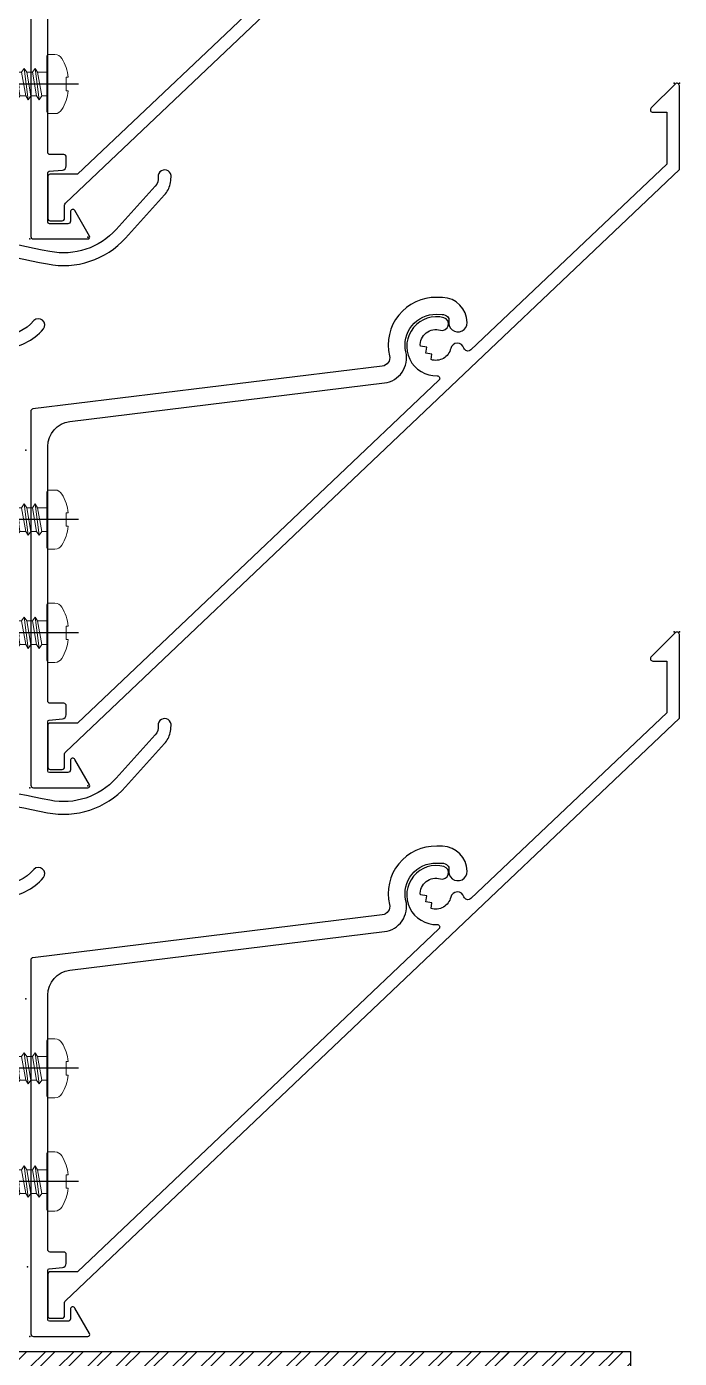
# Model space of a CAD drawing. Header units: millimetres. Extents: x -4391136 to -1798569, y -886572 to -291056.
# Drawn here: x -2446069.1 to -2445991.7, y -385866.7 to -385709 of the extents above; entities that cross this region are included whole.
import ezdxf

# ---------------------------------------------------------------- set-up
doc = ezdxf.new("R2010")
doc.units = ezdxf.units.MM
doc.linetypes.add('CENTER', pattern=[50.800000000000004, 31.75, -6.35, 6.35, -6.35])
for name, color, linetype in [('010 - ASPG_ACCESSORIES_MAIN_COLOR_1', 7, 'Continuous'), ('010 - ASPG_EXTR_MAIN_COLOR_2', 7, 'Continuous'), ('010 - ASPG_FRAMING_CUT_COLOR_4', 7, 'Continuous'), ('010 - ASPG_FRAMING_HATCH_', 7, 'Continuous'), ('010 - ASPG_FRAMING_SUB_COLOR_2', 7, 'Continuous'), ('Center Line', 7, 'CENTER')]:
    doc.layers.add(name, color=color, linetype=linetype)
for name, color, linetype, plot in [('010 - ASPG_EXTR_DEF_SUB', 7, 'Continuous', False), ('010 - ASPG_FASTERN_DEF_SUB', 7, 'Continuous', False), ('010 - ASPG_FRAMING_DEF_SUB', 7, 'Continuous', False)]:
    doc.layers.add(name, color=color, linetype=linetype, plot=plot)
doc.layers.add('SCREW', color=7, linetype='Continuous', lineweight=5)
pattern_1 = [(270, (1257419.243240032, -520041.6224064054), (0.6549599250656583, -1.134423872092541), [0.7562825813950264, -1.512565162790053]), (29.99999999999978, (1257419.243240032, -520041.6224064054), (0.6549599293588203, 1.134423869613882), [0.7562825813950259, -1.512565162790052]), (329.9999999999998, (1257419.243240032, -520041.6224064054), (1.309919854424478, -2.478657937293614e-09), [-1.512565162790051, 0.7562825813950254])]
pattern_2 = [(314.9999999999999, (1257419.492862033, -520021.6224064054), (1.336931354494228, 1.336931354494224), []), (44.99999999999984, (1257419.492862033, -520021.6224064054), (-1.336931354494223, 1.336931354494228), [])]
pattern_3 = [(270, (1257419.442484036, -520043.9224064054), (0.6549599250656583, -1.134423872092541), [0.7562825813950264, -1.512565162790053]), (29.99999999999978, (1257419.442484036, -520043.9224064054), (0.6549599293588203, 1.134423869613882), [0.7562825813950259, -1.512565162790052]), (329.9999999999998, (1257419.442484036, -520043.9224064054), (1.309919854424478, -2.478657937293614e-09), [-1.512565162790051, 0.7562825813950254])]
pattern_4 = [(314.9999999999999, (1257419.192862035, -520023.9224064054), (1.336931354494228, 1.336931354494224), []), (44.99999999999984, (1257419.192862035, -520023.9224064054), (-1.336931354494223, 1.336931354494228), [])]

# ---------------------------------------------------------------- blocks, each defined once
blk = doc.blocks.new('*U3397')
at = {"layer": '010 - ASPG_FRAMING_HATCH_', "transparency": 33554585}
h = blk.add_hatch(dxfattribs=at)
h.set_pattern_fill('ANSI32', scale=0.25)
h.set_pattern_definition([(45, (0, 0), (-1.683798022700467, 1.683798022700467), []), (45, (1.1225325, 0), (-1.683798022700467, 1.683798022700467), [])])
edge = h.paths.add_edge_path()
edge.add_line((2.000000000009768, -50.0000000001819), (2.000000000009536, -75.00000000027285))
edge.add_line((2.000000000009536, -75.00000000027285), (-1.376676550535194e-14, -75.00000000027285))
edge.add_line((-1.377727649045784e-14, -75.00000000027285), (2.183725214694612e-13, -49.00000000020555))
edge.add_arc((0.9999999999907824, -49.00000000021976), 0.999999999990564, 89.99999999918577, 179.9999999991858, ccw=False)
edge.add_line((1.000000000004993, -48.00000000022919), (62.99999999987471, -48.00000000022955))
edge.add_arc((62.99999999988892, -47.00000000023898), 0.999999999990564, 269.9999999991858, 359.9999999991858)
edge.add_line((63.99999999987948, -47.00000000025319), (63.99999999987995, 47.00000000025248))
edge.add_arc((62.99999999988939, 47.00000000023827), 0.999999999990564, 8.142219984623432e-10, 90.00000000081424)
edge.add_line((62.99999999987518, 48.00000000022884), (1.000000000005464, 48.00000000022919))
edge.add_arc((0.9999999999912551, 49.00000000021976), 0.999999999990564, 180.0000000008142, 270.0000000008142, ccw=False)
edge.add_line((6.91122180303467e-13, 49.00000000020555), (9.232719782633861e-13, 75.00000000027285))
edge.add_line((9.232719782633861e-13, 75.00000000027285), (2.000000000010473, 75.00000000027285))
edge.add_line((2.000000000010473, 75.00000000027285), (2.000000000010241, 50.0000000001819))
edge.add_line((2.000000000010241, 50.0000000001819), (140.9999999998781, 50.00000000018107))
edge.add_line((140.9999999998781, 50.00000000018107), (140.9999999998781, 41.00000000016652))
edge.add_arc((139.9999999998876, 41.00000000018073), 0.999999999990564, 269.9999999991858, 359.9999999991858, ccw=False)
edge.add_line((139.9999999998734, 40.00000000019017), (131.999999999892, 40.00000000019029))
edge.add_arc((131.9999999998778, 41.00000000018085), 0.999999999990564, 180.0000000008142, 270.0000000008142, ccw=False)
edge.add_line((130.9999999998872, 41.00000000016664), (130.9999999998872, 47.00000000025214))
edge.add_arc((129.9999999998967, 47.00000000023793), 0.999999999990564, 8.142219984623432e-10, 90.00000000081424)
edge.add_line((129.9999999998824, 48.00000000022849), (66.99999999989429, 48.00000000022884))
edge.add_arc((66.99999999988007, 47.00000000023827), 0.999999999990564, 89.99999999918577, 179.9999999991858)
edge.add_line((65.99999999988951, 47.00000000025248), (65.99999999988903, -47.00000000025319))
edge.add_arc((66.99999999987959, -47.00000000023898), 0.999999999990564, 180.0000000008142, 270.0000000008142)
edge.add_line((66.9999999998938, -48.00000000022955), (129.9999999998819, -48.0000000002299))
edge.add_arc((129.9999999998961, -47.00000000023933), 0.999999999990564, 269.9999999991858, 359.9999999991858)
edge.add_line((130.9999999998867, -47.00000000025354), (130.9999999998868, -41.00000000357866))
edge.add_arc((131.9999999998773, -41.00000000359287), 0.999999999990564, 89.99999999918577, 179.9999999991858, ccw=False)
edge.add_line((131.9999999998915, -40.0000000036023), (139.9999999998729, -40.00000000360242))
edge.add_arc((139.9999999998871, -41.00000000359299), 0.999999999990564, 8.14225131762214e-10, 90.00000000081423, ccw=False)
edge.add_line((140.9999999998777, -41.00000000357878), (140.9999999998776, -50.00000000632181))
edge.add_line((140.9999999998776, -50.00000000632181), (2.000000000009777, -50.0000000001819))
h.paths.add_polyline_path([(138.9999999998686, 48.00000000022837), (138.9999999998686, 42.00000000355348), (132.9999999998968, 42.0000000035536), (132.9999999998968, 48.00000000022849)], flags=16)
h.paths.add_polyline_path([(138.999999999868, -48.00000000023002), (138.9999999998681, -42.00000000355513), (132.9999999998963, -42.00000000355501), (132.9999999998962, -48.00000000023001)], flags=16)
at = {"layer": '010 - ASPG_FRAMING_HATCH_'}
h = blk.add_hatch(dxfattribs=at)
h.set_pattern_fill('ANSI37', scale=0.5954980955866349, angle=-90.00000000000001)
h.set_pattern_definition(pattern_2)
edge = h.paths.add_edge_path()
edge.add_ellipse((57.77220869647454, 55.00000000111321), major_axis=(-3.509070088518285e-14, -4.999999999272404), ratio=0.6444816938462435, start_angle=0, end_angle=180)
edge.add_line((57.77220869647455, 60.00000000018189), (61.99999999977764, 60.00000000018189))
edge.add_arc((61.99999999977037, 60.30000000023573), 0.3000000000538421, -89.99999999861039, -1.389609784768862e-09)
edge.add_line((62.29999999982421, 60.30000000022845), (62.29999999982421, 61.00000000018188))
edge.add_line((62.29999999982421, 61.00000000018188), (61.79999999982421, 61.50000000041472))
edge.add_line((61.79999999982421, 61.50000000041472), (62.29999999982421, 62.00000000018188))
edge.add_line((62.29999999982421, 62.00000000018188), (61.79999999982421, 62.50000000041472))
edge.add_line((61.79999999982421, 62.50000000041472), (62.29999999982421, 63.00000000018188))
edge.add_line((62.29999999982421, 63.00000000018188), (61.79999999982421, 63.50000000018188))
edge.add_line((61.79999999982421, 63.50000000018188), (62.29999999982421, 64.00000000018188))
edge.add_line((62.29999999982421, 64.00000000018188), (62.29999999982421, 65.00000000018188))
edge.add_line((62.29999999982421, 65.00000000018188), (63.29999999970779, 65.00000000018188))
edge.add_line((63.29999999970779, 65.00000000018188), (63.79999999970779, 65.50000000018188))
edge.add_line((63.79999999970779, 65.50000000018188), (64.2999999997078, 65.00000000018188))
edge.add_line((64.2999999997078, 65.00000000018188), (64.7999999997078, 65.50000000018188))
edge.add_line((64.7999999997078, 65.50000000018188), (65.2999999997078, 65.00000000018188))
edge.add_line((65.2999999997078, 65.00000000018188), (65.7999999997078, 65.50000000018188))
edge.add_line((65.7999999997078, 65.50000000018188), (66.29999999982421, 65.00000000018188))
edge.add_line((66.29999999982421, 65.00000000018188), (66.99999999977764, 65.00000000018188))
edge.add_arc((66.99999999974126, 65.30000000014842), 0.2999999999665306, -89.99999999305199, 1.528565674358258e-08)
edge.add_line((67.2999999997078, 65.30000000022845), (67.30017822586116, 60.00000000018188))
edge.add_arc((77.20009572393145, 55.00000000088038), 11.09091368921486, 153.2037265686182, 206.7962734313818)
edge.add_line((67.30017822586116, 50.00000000157887), (57.77220869647455, 50.00000000157887))
h = blk.add_hatch(dxfattribs=at)
h.set_pattern_fill('ANSI37', scale=0.5954980955866349, angle=-90.00000000000001)
h.set_pattern_definition(pattern_4)
edge = h.paths.add_edge_path()
edge.add_ellipse((11.52796953010241, 55.00000000111323), major_axis=(-3.510345640540481e-14, -4.999999999272404), ratio=0.6444816938462435, start_angle=180, end_angle=360, ccw=False)
edge.add_line((11.52796953010241, 60.00000000018191), (2.00000000074399, 60.00000000018191))
edge.add_arc((-7.899917497165894, 55.00000000111323), 11.09091368915029, -26.79627343179601, 26.796273430967574, ccw=False)
edge.add_line((2.000000000715794, 50.00000000157889), (11.52796953007421, 50.00000000157889))
h = blk.add_hatch(dxfattribs=at)
h.set_pattern_fill('HONEY', scale=0.238199238234654, angle=-90.00000000000001)
h.set_pattern_definition(pattern_3)
edge = h.paths.add_edge_path()
edge.add_ellipse((11.7775915319535, 55.00000000111977), major_axis=(-3.509070088518285e-14, -4.999999999272404), ratio=0.6444816938462435, start_angle=0, end_angle=360, ccw=False)
h = blk.add_hatch(dxfattribs=at)
h.set_pattern_fill('HONEY', scale=0.238199238234654, angle=-90.00000000000001)
h.set_pattern_definition(pattern_1)
edge = h.paths.add_edge_path()
edge.add_ellipse((57.52258669462346, 55.00000000111321), major_axis=(-3.509070088518285e-14, -4.999999999272404), ratio=0.6444816938462435, start_angle=0, end_angle=360)
h = blk.add_hatch(dxfattribs=at)
h.set_pattern_fill('ANSI37', scale=0.5954980955866349, angle=-90.00000000000001)
h.set_pattern_definition(pattern_4)
edge = h.paths.add_edge_path()
edge.add_ellipse((11.52796953010241, -55.00000000111394), major_axis=(-3.510345640540481e-14, 4.999999999272404), ratio=0.6444816938462435, start_angle=0, end_angle=180)
edge.add_line((11.52796953010241, -60.00000000018262), (2.00000000074399, -60.00000000018262))
edge.add_arc((-7.899917497165894, -55.00000000111394), 11.09091368915029, 333.2037265690324, 386.796273431796)
edge.add_line((2.000000000715794, -50.0000000015796), (11.52796953007421, -50.0000000015796))
h = blk.add_hatch(dxfattribs=at)
h.set_pattern_fill('HONEY', scale=0.238199238234654, angle=-90.00000000000001)
h.set_pattern_definition(pattern_3)
edge = h.paths.add_edge_path()
edge.add_ellipse((11.7775915319535, -55.00000000112048), major_axis=(-3.509070088518285e-14, 4.999999999272404), ratio=0.6444816938462435, start_angle=0, end_angle=360)
h = blk.add_hatch(dxfattribs=at)
h.set_pattern_fill('HONEY', scale=0.238199238234654, angle=-90.00000000000001)
h.set_pattern_definition(pattern_1)
edge = h.paths.add_edge_path()
edge.add_ellipse((57.52258669462346, -55.00000000111392), major_axis=(-3.509070088518285e-14, 4.999999999272404), ratio=0.6444816938462435, start_angle=0, end_angle=360, ccw=False)
h = blk.add_hatch(dxfattribs=at)
h.set_pattern_fill('ANSI37', scale=0.5954980955866349, angle=-90.00000000000001)
h.set_pattern_definition(pattern_2)
edge = h.paths.add_edge_path()
edge.add_ellipse((57.77220869647454, -55.00000000111392), major_axis=(-3.509070088518285e-14, 4.999999999272404), ratio=0.6444816938462435, start_angle=180, end_angle=360, ccw=False)
edge.add_line((57.77220869647455, -60.0000000001826), (61.99999999977764, -60.0000000001826))
edge.add_arc((61.99999999977037, -60.30000000023644), 0.3000000000538421, 360.0000000013896, 449.9999999986104, ccw=False)
edge.add_line((62.29999999982421, -60.30000000022916), (62.29999999982421, -61.0000000001826))
edge.add_line((62.29999999982421, -61.0000000001826), (61.79999999982421, -61.50000000041543))
edge.add_line((61.79999999982421, -61.50000000041543), (62.29999999982421, -62.0000000001826))
edge.add_line((62.29999999982421, -62.0000000001826), (61.79999999982421, -62.50000000041543))
edge.add_line((61.79999999982421, -62.50000000041543), (62.29999999982421, -63.0000000001826))
edge.add_line((62.29999999982421, -63.0000000001826), (61.79999999982421, -63.5000000001826))
edge.add_line((61.79999999982421, -63.5000000001826), (62.29999999982421, -64.0000000001826))
edge.add_line((62.29999999982421, -64.0000000001826), (62.29999999982421, -65.0000000001826))
edge.add_line((62.29999999982421, -65.0000000001826), (63.29999999970779, -65.0000000001826))
edge.add_line((63.29999999970779, -65.0000000001826), (63.79999999970779, -65.5000000001826))
edge.add_line((63.79999999970779, -65.5000000001826), (64.2999999997078, -65.0000000001826))
edge.add_line((64.2999999997078, -65.0000000001826), (64.7999999997078, -65.5000000001826))
edge.add_line((64.7999999997078, -65.5000000001826), (65.2999999997078, -65.0000000001826))
edge.add_line((65.2999999997078, -65.0000000001826), (65.7999999997078, -65.5000000001826))
edge.add_line((65.7999999997078, -65.5000000001826), (66.29999999982421, -65.0000000001826))
edge.add_line((66.29999999982421, -65.0000000001826), (66.99999999977764, -65.0000000001826))
edge.add_arc((66.99999999974126, -65.30000000014913), 0.2999999999665306, 359.99999998471435, 449.999999993052, ccw=False)
edge.add_line((67.2999999997078, -65.30000000022916), (67.30017822586116, -60.0000000001826))
edge.add_arc((77.20009572393145, -55.00000000088109), 11.09091368921486, 153.2037265686182, 206.7962734313818, ccw=False)
edge.add_line((67.30017822586116, -50.00000000157958), (57.77220869647455, -50.00000000157958))
at = {"layer": '010 - ASPG_FASTERN_DEF_SUB', "color": 7}
blk.add_point((0, 0), dxfattribs=at)
at = {"layer": '010 - ASPG_FRAMING_CUT_COLOR_4', "color": 7}
blk.add_lwpolyline([(2.000000000009768, -50.0000000001819), (2.000000000009536, -75.00000000027285), (-1.377727649045784e-14, -75.00000000027285), (2.183725214694612e-13, -49.00000000020555, -0.414213562373095), (1.000000000004993, -48.00000000022919), (62.99999999987471, -48.00000000022955, 0.414213562373095), (63.99999999987948, -47.00000000025319), (63.99999999987995, 47.00000000025248, 0.414213562373095), (62.99999999987518, 48.00000000022884), (1.000000000005466, 48.00000000022919, -0.414213562373095), (6.91122180303467e-13, 49.00000000020555), (9.232719782633861e-13, 75.00000000027285), (2.000000000010473, 75.00000000027285), (2.000000000010241, 50.0000000001819), (140.9999999998781, 50.00000000018107), (140.9999999998781, 41.00000000016652, -0.414213562373095), (139.9999999998734, 40.00000000019017), (131.999999999892, 40.00000000019029, -0.414213562373095), (130.9999999998872, 41.00000000016664), (130.9999999998872, 47.00000000025214, 0.414213562373095), (129.9999999998824, 48.00000000022849), (66.99999999989429, 48.00000000022884, 0.414213562373095), (65.99999999988951, 47.00000000025248), (65.99999999988903, -47.00000000025319, 0.414213562373095), (66.9999999998938, -48.00000000022955), (129.9999999998819, -48.0000000002299, 0.414213562373095), (130.9999999998867, -47.00000000025354), (130.9999999998868, -41.00000000357866, -0.414213562373095), (131.9999999998915, -40.0000000036023), (139.9999999998729, -40.00000000360242, -0.414213562373095), (140.9999999998777, -41.00000000357878), (140.9999999998776, -50.00000000632181)], format="xyb", close=True, dxfattribs=at)
for points in [[(138.9999999998686, 48.00000000022837), (138.9999999998686, 42.00000000355348), (132.9999999998968, 42.0000000035536), (132.9999999998968, 48.00000000022849)], [(138.999999999868, -48.00000000023002), (138.9999999998681, -42.00000000355513), (132.9999999998963, -42.00000000355501), (132.9999999998962, -48.00000000023001)]]:
    blk.add_lwpolyline(points, close=True, dxfattribs=at)
at = {"layer": '010 - ASPG_FRAMING_DEF_SUB', "color": 7, "transparency": 33554508}
blk.add_line((136.4999999998283, 2.131628207280301e-14), (-4.500000000049795, 2.131628207280301e-14), dxfattribs=at)
at = {"layer": '010 - ASPG_FRAMING_DEF_SUB', "color": 7, "transparency": 33554457}
for points in [[(54.30017822586116, 50.00000000157887), (67.30017822586116, 50.00000000157887), (67.30017822586116, 65.50000000018188), (54.30017822586116, 65.50000000018188)], [(2.000000000715794, 50.00000000157889), (15.00000000071579, 50.00000000158543), (15.00000000071579, 60.00000000039217), (2.000000000715794, 60.00000000038563)], [(2.000000000715794, -50.0000000015796), (15.00000000071579, -50.00000000158614), (15.00000000071579, -60.00000000039288), (2.000000000715794, -60.00000000038634)], [(54.30017822586116, -50.00000000157958), (67.30017822586116, -50.00000000157958), (67.30017822586116, -65.5000000001826), (54.30017822586116, -65.5000000001826)]]:
    blk.add_lwpolyline(points, close=True, dxfattribs=at)
at = {"layer": '010 - ASPG_FRAMING_SUB_COLOR_2', "color": 7}
for points in [[(57.52258669462346, 50.00000000157888), (67.30017822586116, 50.00000000157887, -0.2381992382621886), (67.30017822586116, 60.00000000018188), (67.2999999997078, 65.30000000022845, -0.4142135624157165), (66.99999999977764, 65.00000000018188), (66.29999999982421, 65.00000000018188), (65.7999999997078, 65.50000000018188), (65.2999999997078, 65.00000000018188), (64.7999999997078, 65.50000000018188), (64.2999999997078, 65.00000000018188), (63.79999999970779, 65.50000000018188), (63.29999999970779, 65.00000000018188), (62.29999999982421, 65.00000000018188), (62.29999999982421, 64.00000000018188), (61.79999999982421, 63.50000000018188), (62.29999999982421, 63.00000000018188), (61.79999999982421, 62.50000000041472), (62.29999999982421, 62.00000000018188), (61.79999999982421, 61.50000000041472), (62.29999999982421, 61.00000000018188), (62.29999999982421, 60.30000000022845, -0.414213562358888), (61.99999999977764, 60.00000000018188), (57.52258669462346, 60.00000000018189)], [(11.77759153183708, 50.00000000158543), (2.000000000715794, 50.00000000157889, 0.2381992382621886), (2.000000000715796, 60.00000000018191), (11.77759153183708, 60.00000000018844)], [(11.77759153183708, -50.00000000158614), (2.000000000715794, -50.0000000015796, -0.2381992382621886), (2.000000000715796, -60.00000000018262), (11.77759153183708, -60.00000000018915)], [(57.52258669462346, -50.00000000157959), (67.30017822586116, -50.00000000157958, 0.2381992382621886), (67.30017822586116, -60.0000000001826), (67.2999999997078, -65.30000000022916, 0.4142135624157165), (66.99999999977764, -65.0000000001826), (66.29999999982421, -65.0000000001826), (65.7999999997078, -65.5000000001826), (65.2999999997078, -65.0000000001826), (64.7999999997078, -65.5000000001826), (64.2999999997078, -65.0000000001826), (63.79999999970779, -65.5000000001826), (63.29999999970779, -65.0000000001826), (62.29999999982421, -65.0000000001826), (62.29999999982421, -64.0000000001826), (61.79999999982421, -63.5000000001826), (62.29999999982421, -63.0000000001826), (61.79999999982421, -62.50000000041543), (62.29999999982421, -62.0000000001826), (61.79999999982421, -61.50000000041543), (62.29999999982421, -61.0000000001826), (62.29999999982421, -60.30000000022916, 0.414213562358888), (61.99999999977764, -60.0000000001826), (57.52258669462346, -60.0000000001826)]]:
    blk.add_lwpolyline(points, format="xyb", dxfattribs=at)
at = {"layer": '010 - ASPG_FRAMING_SUB_COLOR_2', "color": 7, "extrusion": (0, 0, -1)}
for centre, major_axis in [((11.7775915319535, 55.00000000111977), (-3.509070088518285e-14, -4.999999999272404)), ((57.52258669462346, -55.00000000111392), (-3.509070088518285e-14, 4.999999999272404))]:
    blk.add_ellipse(centre, major_axis=major_axis, ratio=0.6444816938462435, dxfattribs=at)
at = {"layer": '010 - ASPG_FRAMING_SUB_COLOR_2', "color": 7}
for centre, major_axis in [((57.52258669462346, 55.00000000111321), (-3.509070088518285e-14, -4.999999999272404)), ((11.7775915319535, -55.00000000112048), (-3.509070088518285e-14, 4.999999999272404))]:
    blk.add_ellipse(centre, major_axis=major_axis, ratio=0.6444816938462435, dxfattribs=at)
blk = doc.blocks.new('PZG35-9D5')
at = {"layer": 'Center Line', "color": 7}
blk.add_line((1.4210854715202e-14, 3.733653355866409), (1.4210854715202e-14, -10.53404386090006), dxfattribs=at)
at = {"layer": 'SCREW', "color": 7}
for p, q in [((-1.399999999999963, 2.842170943040401e-14), (-1.399999999999963, -1.090192378864657)), ((1.399999999999991, 0), (1.399999999999991, -0.5901923788647139)), ((-1.850000000000009, -1.399999999999977), (1.850000000000037, -0.8999999999999773)), ((-1.850000000000009, -1.399999999999977), (-1.399999999999963, -1.090192378864685)), ((-1.850000000000009, -1.399999999999977), (-1.399999999999963, -1.709807621135297)), ((-1.399999999999963, -1.090192378864685), (1.399999999999991, -0.5901923788646855)), ((-1.399999999999963, -1.709807621135297), (1.399999999999991, -1.209807621135297)), ((1.850000000000037, -0.8999999999999773), (1.399999999999991, -0.5901923788646855)), ((1.850000000000037, -0.8999999999999773), (1.399999999999991, -1.209807621135297)), ((1.399999999999991, -1.209807621135269), (1.399999999999991, -1.890192378864725)), ((-1.850000000000009, -2.699999999999989), (1.850000000000037, -2.199999999999989)), ((-1.850000000000009, -2.699999999999989), (-1.399999999999963, -2.390192378864697)), ((-1.850000000000009, -2.699999999999989), (-1.399999999999963, -3.009807621135309)), ((-1.399999999999963, -1.709807621135269), (-1.399999999999963, -2.390192378864697)), ((-1.399999999999963, -2.390192378864697), (1.399999999999991, -1.890192378864697)), ((-1.399999999999963, -3.009807621135309), (1.399999999999991, -2.509807621135309)), ((-1.399999999999963, -3.009807621135309), (-1.399999999999963, -3.690192378864708)), ((1.850000000000037, -2.199999999999989), (1.399999999999991, -1.890192378864697)), ((1.850000000000037, -2.199999999999989), (1.399999999999991, -2.509807621135309)), ((1.399999999999991, -2.50980762113528), (1.399999999999991, -3.190192378864708)), ((-1.850000000000009, -4), (-1.399999999999963, -3.690192378864708)), ((-1.850000000000009, -4), (-0.9911470940920566, -3.883938796498938)), ((-1.850000000000009, -4), (-1.399999999999963, -4.30980762113532)), ((-1.399999999999963, -3.690192378864708), (-0.8446989986695002, -3.591031485769975)), ((-1.399999999999963, -4.30980762113532), (-1.184865735341859, -4.271390788160659)), ((-1.399999999999963, -4.309807621135349), (-1.399999999999963, -8.099999999999966)), ((0.5619885887190463, -3.339837273736322), (1.399999999999991, -3.190192378864708)), ((0.7141825614195483, -3.653488843051434), (1.850000000000037, -3.5)), ((0.7141825614195483, -3.932275020881832), (1.399999999999991, -3.80980762113532)), ((0.7141825614195483, -4.612659778611231), (1.399999999999991, -4.49019237886472)), ((1.850000000000037, -3.5), (1.399999999999991, -3.190192378864708)), ((1.850000000000037, -3.5), (1.399999999999991, -3.80980762113532)), ((1.399999999999991, -3.809807621135349), (1.399999999999991, -4.490192378864691)), ((1.850000000000037, -4.800000000000011), (1.399999999999991, -4.49019237886472)), ((0.7141825614195483, -4.953488843051389), (1.850000000000037, -4.800000000000011)), ((0.7141825614195483, -5.232275020881843), (1.399999999999991, -5.109807621135332)), ((1.850000000000037, -4.800000000000011), (1.399999999999991, -5.109807621135332)), ((1.399999999999991, -5.109807621135332), (1.399999999999991, -8.099999999999966)), ((1.4210854715202e-14, -9.5), (-1.399999999999963, -8.099999999999966)), ((1.4210854715202e-14, -9.5), (1.399999999999991, -8.099999999999966))]:
    blk.add_line(p, q, dxfattribs=at)
blk.add_lwpolyline([(1.4210854715202e-14, -9.5), (0.7141825614195483, -5.232275020881843), (0.7141825614195483, -3.600899293750615, 0.4176573264866609), (0.4106596181599826, -3.300919979679151, 0.1081021898226624), (-0.8446989986694433, -3.591031485769975), (-1.399999999999991, -4.701675652739141)], format="xyb", dxfattribs=at)
blk = doc.blocks.new('*U3396')
at = {"layer": 'SCREW', "color": 7}
blk.add_lwpolyline([(3.026373332565058, 1.780836269555209, 0.09905967801670053), (0.7999999999999687, 2.546427498927414), (0.7999999999999687, 2.274284095813357), (-0.800000000000054, 2.274284095813357), (-0.800000000000054, 2.546427498927414, 0.09905967801670058), (-3.026373332565143, 1.780836269555209, 0.2665876613401604), (-3.500000000000043, 0.9556546004010897), (-3.500000000000043, 0.1999999999999886, 0.4142135623730938), (-3.300000000000054, 0), (3.299999999999997, 0, 0.4142135623731049), (3.499999999999986, 0.1999999999999886), (3.499999999999957, 0.9556546004010897, 0.2665876613401604)], format="xyb", close=True, dxfattribs=at)
blk.add_blockref('PZG35-9D5', (-1.4210854715202e-14, 0), dxfattribs=at)
blk = doc.blocks.new('*U3399')
at = {"color": 7}
blk.add_point((0, 0), dxfattribs=at)
at = {"layer": '010 - ASPG_ACCESSORIES_MAIN_COLOR_1', "color": 7}
blk.add_lwpolyline([(-39.69999999902211, -0.5999999995172398, 0.4142135623731156), (-39.99999999883585, -0.8999999995638059), (-39.99999999883585, -7.366962144914214, 0.5773502691897371), (-39.65044321701862, -7.568778847059366), (-36.64260295056738, -5.832201459393036, 0.7673269879794871), (-36.78520590183325, -5.299999999645297), (-37.89999999874271, -5.299999999645297, -0.4142135623735732), (-38.19999999902211, -4.999999999656938), (-38.19999999902211, -2.799999999587089, -0.4142135623730951), (-37.99999999883585, -2.59999999951724), (-32.18326623388566, -2.59999999951724, -0.3888787318530097), (-31.98402729420923, -2.782568851142787), (-31.8474567013327, -4.343577870872468, 0.3888787318530089), (-31.34935935237445, -4.799999999528882), (-30.29999999911524, -4.799999999528882, 0.4142135623732408), (-29.99999999883585, -4.499999999540523), (-29.99999999883585, -2.899999999505599, -0.4142135623731785), (-29.69999999902211, -2.59999999951724), (0.4107479506637901, -2.59999999951724, -0.3789692262628873), (3.38851808081381, -5.235465979035143), (7.952927200356498, -42.5207682372482, 0.4465929586642906), (11.6177961837966, -45.07649022702281, -0.4898018444424612), (16.07846395508386, -48.68238816667036), (16.06490363762714, -49.36225294566866, -0.1824796859550777), (15.80227640201338, -50.01801436272836, -0.2679491924113072), (15.32539491611533, -50.16829426406803, 1.122114645179816), (15.09990952932276, -52.3421093734276, 0.4050039718497206), (18.0645059288945, -49.40213623346681), (18.07806624681689, -48.72227145435209, 0.4898054953707174), (11.15966573380865, -43.12966807454978, -0.4465970485362636), (9.938031048281118, -42.27776159492242), (4.866356541635469, -0.8481197821154633, 0.3641755342157969), (4.570876519894227, -0.5999999995172398)], format="xyb", close=True, dxfattribs=at)
at = {"layer": '010 - ASPG_EXTR_DEF_SUB', "color": 7}
for p in [(-39.99999999883585, -0.4999999995172402), (43.44495566345738, -76.89999999944341), (43.44495566345738, -77.49999999954052)]:
    blk.add_point(p, dxfattribs=at)
at = {"layer": '010 - ASPG_EXTR_MAIN_COLOR_2', "color": 7}
blk.add_lwpolyline([(11.37409105408005, -48.15170148877115), (11.47245816211216, -47.43577758665815), (12.17779493960552, -47.55667202338264), (12.29266474000178, -46.78670596401826, -0.5355375090189683), (14.1918134491425, -49.16870282323253, 0.9915718169393263), (15.66379558271728, -49.57599316951273, 1.157025413028558), (8.792231505503878, -48.77291728999153, -0.6885576205791355), (8.274611146422103, -48.98797988444021), (-17.14292736421339, -22.16859813180672), (-32.34153279638849, -6.131750148785431), (-32.34153279638849, -2.899999981694054, 0.4143115081626392), (-32.64163311407901, -2.59999999951724), (-37.54163311352022, -2.59999999951724, 0.4141156188887998), (-37.84153278893791, -2.899999981635847), (-37.84153278893791, -4.299999988411218, 0.4142135623731781), (-37.54153279098682, -4.599999986478724), (-35.98884801496752, -4.599999986478724, -0.205894629290155), (-35.77110154624097, -4.693635078269653), (33.22969053988345, -77.49999999954052), (43.14495566324331, -77.49999999954052, 0.6681786376628355), (43.35708769806661, -76.98786796536915), (40.5215537941549, -74.1523340573247, 0.6681786381757795), (40.00942175951786, -74.36446609156592), (40.00942175951786, -75.99999999802712), (33.87471885257401, -75.99999999802712), (11.86384030175395, -52.7751643466243, -0.5583539238224016), (12.08261241135187, -51.95244935475676, 0.7662751832817146), (12.03674733010121, -50.39291741001107, -0.4385828234445206), (10.70630855322815, -48.05207626283555)], format="xyb", close=True, dxfattribs=at)
at = {"layer": 'SCREW', "color": 7, "rotation": 180}
for p in [(-21.64901723782532, -2.499999999924694), (-8.237076249206439, -2.499999999924694)]:
    blk.add_blockref('*U3396', p, dxfattribs=at)
blk = doc.blocks.new('*U3050')
at = {"color": 7}
blk.add_point((60.00000000297587, 69.4999942112745), dxfattribs=at)
at = {"color": 7, "xscale": -1, "rotation": 180}
for p in [(91.77030946011655, 69.3), (156.7703094601166, 69.3), (221.7703094601166, 69.3)]:
    blk.add_blockref('*U3399', p, dxfattribs=at)
at = {"color": 7, "transparency": 33554559, "xscale": -1, "rotation": 270}
for p in [(0, 0), (1500, 1.546684558206834e-09)]:
    blk.add_blockref('*U3397', p, dxfattribs=at)
blk = doc.blocks.new('W-1-PP17-ENT2_REV00_20260528-225335_ASPG_UPPF')
at = {"color": 7, "xscale": -1, "zscale": -1, "rotation": 270}
blk.add_blockref('*U3050', (1018, -4204.999999999069), dxfattribs=at)
blk.add_blockref('*U3050', (1018, -2704.999999999069), dxfattribs=at)
blk = doc.blocks.new('*U3043')
at = {"layer": '010 - ASPG_EXTR_DEF_SUB', "color": 7}
for p in [(0, 0), (65, -1.251976300409297e-11)]:
    blk.add_point(p, dxfattribs=at)
at = {"layer": '010 - ASPG_EXTR_MAIN_COLOR_2', "color": 7}
for points in [[(-11.53698711935431, 15.0572996455594, 0.4171002255848137), (-10.88563127024099, 5.272964205185417, 0.9355530918984264), (-9.9033358450979, 6.406584819720592, -0.4344100119147308), (-10.19664548011497, 14.29476617486216, -0.01499848524836865)], [(-0.08286065561696887, 19.76412730314769, 0.004917316774645771), (-3.1933000148274, 4.803864106419496, 0.2636109069979271), (-0.119790066499263, -4.460317215009127), (4.995733695104718, -9.084236264869105, 0.1258843890439943), (6.267761250492185, -9.753782964195125, 0.04427494949630078), (7.089544059708714, -9.866966022993438, 1.107654826573523), (7.125459210947156, -8.33180570154218, -0.2155958426847688), (6.023226659279317, -7.991025416878983), (0.8860520706512034, -3.347536196233705, -0.2636109069978752), (-1.721774552483112, 4.512981288600713, -0.004854851929905817), (1.341383616439998, 19.2550770000089, 0.2339601468136614)], [(53.46301288064569, 15.05729964554688, 0.4171002255848137), (54.11436872975901, 5.272964205172897, 0.9355530918984264), (55.0966641549021, 6.406584819708073, -0.4344100119147308), (54.80335451988503, 14.29476617484964, -0.01499848524836865)], [(64.91713934438303, 19.76412730313517, 0.004917316774645771), (61.8066999851726, 4.803864106406976, 0.2636109069979271), (64.88020993350074, -4.460317215021647), (69.99573369510472, -9.084236264881625, 0.1258843890439943), (71.26776125049219, -9.753782964207645, 0.04427494949630078), (72.08954405970871, -9.866966023005958, 1.107654826573523), (72.12545921094716, -8.3318057015547, -0.2155958426847688), (71.02322665927932, -7.991025416891503), (65.8860520706512, -3.347536196246224, -0.2636109069978752), (63.27822544751689, 4.512981288588193, -0.004854851929905817), (66.34138361644, 19.25507699999638, 0.2339601468136614)]]:
    blk.add_lwpolyline(points, format="xyb", dxfattribs=at)

msp = doc.modelspace()

# ---------------------------------------------------------------- block references
at = {"color": 7}
msp.add_blockref('W-1-PP17-ENT2_REV00_20260528-225335_ASPG_UPPF', (-2447156.514610203, -383210.8748381315), dxfattribs=at)

# ---------------------------------------------------------------- next in the draw order: block references
at = {"color": 7, "rotation": 90}
msp.add_blockref('*U3043', (-2446061.847648059, -385798.8714908148), dxfattribs=at)

doc.saveas('drawing.dxf')
